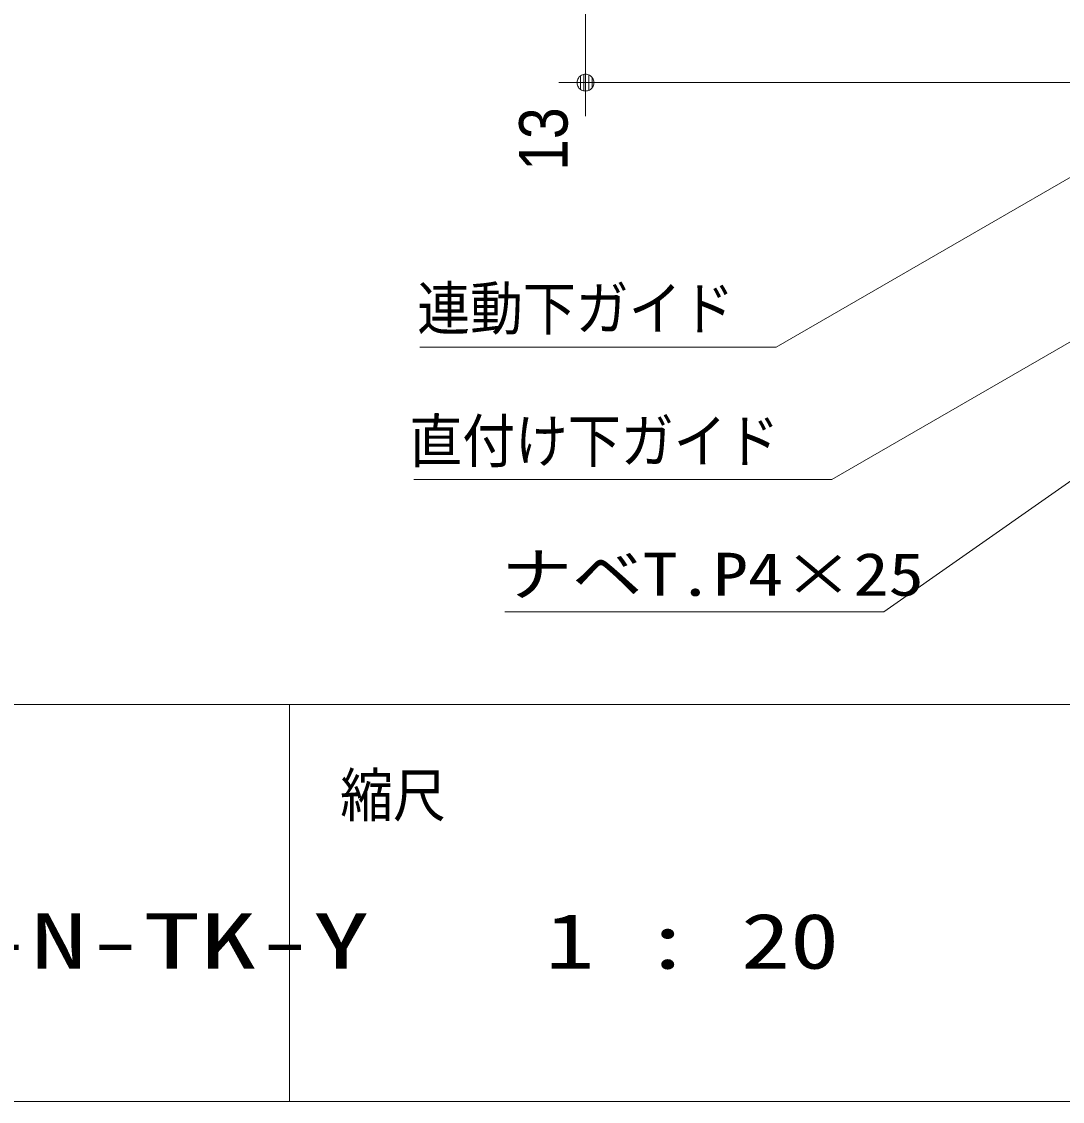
# Model space of a CAD drawing. Units: millimetres, scale not verified. Extents: x -6062 to 6062, y -3045 to 3045.
# Drawn here: x -90 to 697, y -2770 to -1954 of the extents above; entities that cross this region are included whole.
import ezdxf
from ezdxf.enums import TextEntityAlignment as Align

# ---------------------------------------------------------------- set-up
doc = ezdxf.new("R2010")
doc.units = ezdxf.units.MM
doc.header["$LTSCALE"] = 20
for name, color, linetype, lineweight in [('0-0_2寸法-3', 7, 'Continuous', 9), ('0-3_0', 7, 'Continuous', 9), ('0-4_2寸法-2', 7, 'Continuous', 9), ('0-5_1図面枠', 7, 'Continuous', 9)]:
    doc.layers.add(name, color=color, linetype=linetype, lineweight=lineweight)
doc.styles.add('ＭＳ ゴシック', font='')
doc.styles.add('ＭＳ Ｐゴシック', font='')
doc.styles.get('ＭＳ ゴシック').set_extended_font_data('MS Gothic')
doc.styles.get('ＭＳ Ｐゴシック').set_extended_font_data('MS PGothic')

# ---------------------------------------------------------------- blocks, each defined once
blk = doc.blocks.new('_Dot')
at = {"layer": '0-3_0'}
for p, q in [((-10, 0), (-20, 0)), ((9.78, 2), (-9.78, 2)), ((7.99, 6), (-7.99, 6)), ((9.16, -3.98), (-9.16, -3.98)), ((6, -7.98), (-6, -7.98))]:
    blk.add_line(p, q, dxfattribs=at)
for points in [[(10, 0), (9.92, 1.25), (9.69, 2.49), (9.3, 3.68), (8.76, 4.82), (8.09, 5.88), (7.29, 6.85), (6.37, 7.71), (5.36, 8.44), (4.26, 9.05), (3.09, 9.51), (1.87, 9.82), (0.63, 9.98), (-0.63, 9.98), (-1.87, 9.82), (-3.09, 9.51), (-4.26, 9.05), (-5.36, 8.44), (-6.37, 7.71), (-7.29, 6.85), (-8.09, 5.88), (-8.76, 4.82), (-9.3, 3.68), (-9.69, 2.49), (-9.92, 1.25), (-10, 0), (0, 0)], [(-10, 0), (-9.92, -1.25), (-9.69, -2.49), (-9.3, -3.68), (-8.76, -4.82), (-8.09, -5.88), (-7.29, -6.85), (-6.37, -7.71), (-5.36, -8.44), (-4.26, -9.05), (-3.09, -9.51), (-1.87, -9.82), (-0.63, -9.98), (0.63, -9.98), (1.87, -9.82), (3.09, -9.51), (4.26, -9.05), (5.36, -8.44), (6.37, -7.71), (7.29, -6.85), (8.09, -5.88), (8.76, -4.82), (9.3, -3.68), (9.69, -2.49), (9.92, -1.25), (10, 0), (0, 0)]]:
    blk.add_lwpolyline(points, close=True, dxfattribs=at)
blk = doc.blocks.new('グループ-122')
at = {"layer": '0-5_1図面枠'}
for p, q in [((-80000, -49400), (80000, -49400)), ((38000, -49400), (38000, -55400))]:
    blk.add_line(p, q, dxfattribs=at)
blk.add_lwpolyline([(-80000, 55400), (80000, 55400), (80000, -55400), (-80000, -55400)], close=True, dxfattribs=at)
blk = doc.blocks.new('図面枠')
at = {"layer": '0-5_1図面枠'}
blk.add_blockref('グループ-122', (0, 0), dxfattribs=at)
at = {"layer": '0-5_1図面枠', "style": 'ＭＳ ゴシック'}
for s, height, width, p in [('縮尺', 650.9, 0.9, (38765.5, -51291.3)), ('1 : 20', 836.9, 1.3, (41866.9, -53644.8))]:
    blk.add_text(s, height=height, dxfattribs=dict(at, width=width)).set_placement(p, align=Align.BOTTOM_LEFT)

msp = doc.modelspace()

# ---------------------------------------------------------------- linework, layer by layer
at = {"layer": '0-0_2寸法-3'}
for points in [[(869.68, -1975.25), (480.4, -2200), (211.08, -2200)], [(1054.68, -1992.75), (522.51, -2300), (206.5, -2300)], [(1072.18, -2042.5), (561.62, -2400), (275.32, -2400)]]:
    msp.add_lwpolyline(points, dxfattribs=at)
at = {"layer": '0-4_2寸法-2'}
for p, q in [((336.18, -1935), (336.18, -2000)), ((751.5, -2000), (316.18, -2000)), ((336.18, -2012.71), (336.18, -2025.42))]:
    msp.add_line(p, q, dxfattribs=at)

# ---------------------------------------------------------------- block references
at = {"layer": '0-4_2寸法-2', "xscale": 0.6356201, "yscale": 0.6356201, "rotation": 90}
msp.add_blockref('_Dot', (336.18, -2000), dxfattribs=at)
at = {"layer": '0-5_1図面枠', "xscale": 0.05, "yscale": 0.05}
msp.add_blockref('図面枠', (-1787.5, 0), dxfattribs=at)

# ---------------------------------------------------------------- texts
at = {"layer": '0-0_2寸法-3', "style": 'ＭＳ ゴシック'}
for s, width, p in [('連動下ガイド', 0.9, (208.98, -2196.66)), ('直付け下ガイド', 0.9, (203.05, -2296.83)), ('ナベT.P4×25', 1.2, (272.82, -2397.61))]:
    msp.add_text(s, height=32.55, dxfattribs=dict(at, width=width)).set_placement(p, align=Align.BOTTOM_LEFT)
at = {"layer": '0-4_2寸法-2', "style": 'ＭＳ Ｐゴシック', "width": 0.9}
msp.add_text('13', height=36.66, rotation=90, dxfattribs=at).set_placement((333.7, -2066.66), align=Align.BOTTOM_LEFT)
at = {"layer": '0-5_1図面枠', "style": 'ＭＳ ゴシック', "width": 1.5}
msp.add_text('AXSC32-Z004L-N-TK-Y', height=41.84, dxfattribs=at).set_placement((-638.24, -2682.24), align=Align.BOTTOM_LEFT)

doc.saveas('drawing.dxf')
